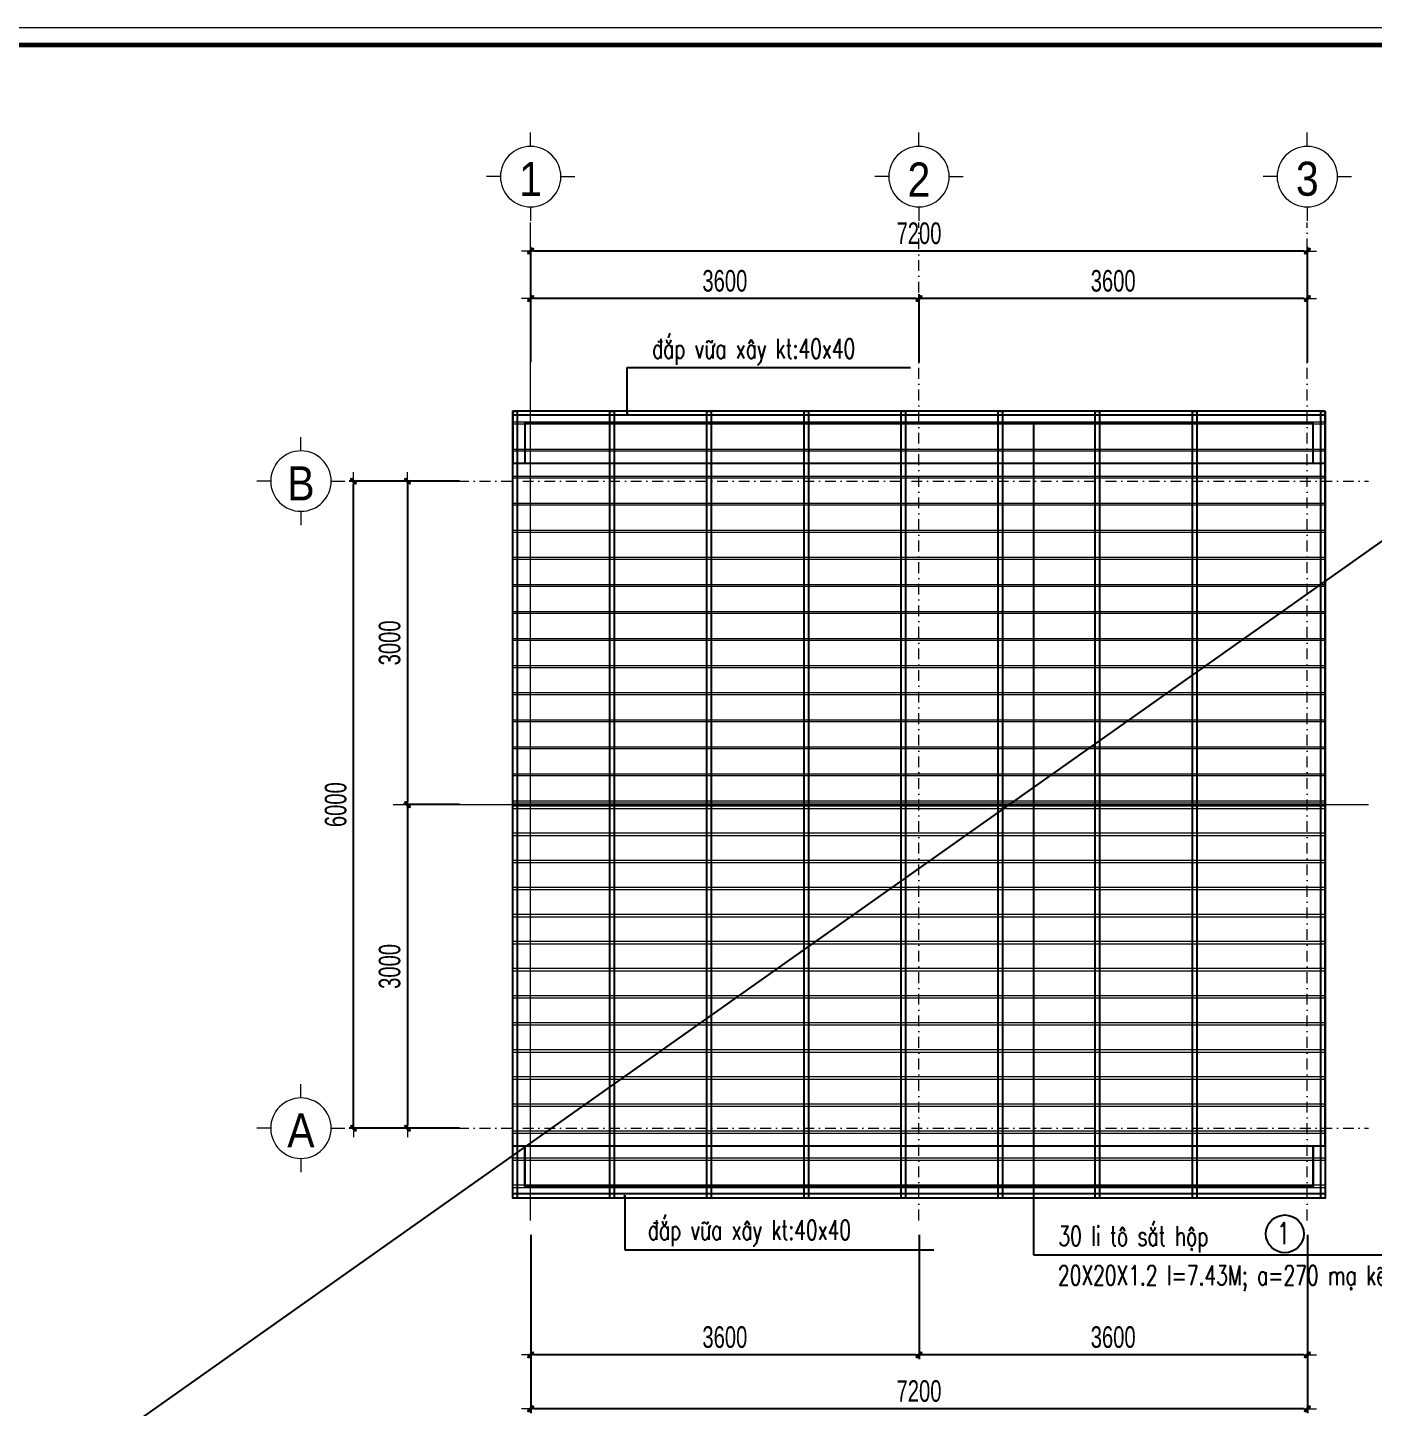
# Model space of a CAD drawing. Header units: millimetres. Extents: x -182770 to 489476, y -561170 to -280028.
# Drawn here: x 247589 to 260065, y -525383 to -512589 of the extents above; entities that cross this region are included whole.
import ezdxf
from ezdxf.enums import TextEntityAlignment as Align

# ---------------------------------------------------------------- set-up
doc = ezdxf.new("R2010")
doc.units = ezdxf.units.MM
doc.header["$MEASUREMENT"] = 0
doc.header["$PDMODE"] = 32
doc.linetypes.add('DASHDOT', pattern=[1, 0.5, -0.25, 0, -0.25])
doc.layers.get('Defpoints').update_dxf_attribs({"color": 1})
doc.layers.add('KCS_Plotter', color=11, linetype='Continuous', plot=False)
for name, color, linetype, lineweight in [('Khungten_LCDI', 7, 'Continuous', 5), ('LC Dim', 8, 'Continuous', 18), ('LC ISO', 153, 'Continuous', 13), ('LC Net dam 1', 30, 'Continuous', 30), ('LC Net manh', 133, 'Continuous', 5), ('LC Net thay', 63, 'Continuous', 25), ('LC Net truc', 79, 'DASHDOT', 13), ('LC Text1', 3, 'Continuous', 20), ('LC Text2', 7, 'Continuous', 25)]:
    doc.layers.add(name, color=color, linetype=linetype, lineweight=lineweight)
doc.styles.add('HOATBIF', font='hoatbif.shx', dxfattribs={"width": 0.7})
doc.styles.add('Khungten', font='VHAVAN.TTF', dxfattribs={"width": 0.9, "height": 5000})
doc.styles.add('LC 1', font='VHAVANB.TTF')
doc.styles.add('LC 3', font='vnsimli.shx', dxfattribs={"width": 0.75})
doc.styles.add('Title', font='VHBLACK.TTF', dxfattribs={"width": 0.8})
doc.dimstyles.new('DIM CHUAN', dxfattribs={"dimscale": 60, "dimtxt": 2.5, "dimasz": 0.35, "dimexe": 0.5, "dimexo": 0, "dimgap": 0.8, "dimtad": 1, "dimdec": 0, "dimzin": 0, "dimdsep": 46, "dimtxsty": 'HOATBIF', "dimblk1": 'DOT', "dimblk2": 'DOT', "dimsah": 1, "dimcen": -1, "dimdle": 1, "dimclrd": 256, "dimclre": 256, "dimclrt": 4, "dimadec": 3, "dimazin": 2, "dimtfac": 0.333333, "dimtdec": 0, "dimtix": 1, "dimtmove": 2, "dimatfit": 3, "dimldrblk": 'DOT', "dimfxl": 1, "dimtvp": 0.833333, "dimtolj": 1, "dimtzin": 0, "dimarcsym": 0})
doc.dimstyles.new('mb', dxfattribs={"dimscale": 71, "dimtxt": 2.5, "dimasz": 0.35, "dimexe": 0.5, "dimexo": 0, "dimgap": 0.8, "dimtad": 1, "dimdec": 0, "dimzin": 0, "dimdsep": 46, "dimtxsty": 'HOATBIF', "dimblk1": 'DOT', "dimblk2": 'DOT', "dimsah": 1, "dimcen": -1, "dimdle": 1, "dimclrd": 256, "dimclre": 256, "dimclrt": 4, "dimadec": 3, "dimazin": 2, "dimtfac": 0.333333, "dimtdec": 0, "dimtix": 1, "dimtmove": 2, "dimatfit": 3, "dimldrblk": 'DOT', "dimfxl": 1, "dimtvp": 0.833333, "dimtolj": 1, "dimtzin": 0, "dimarcsym": 0})

# ---------------------------------------------------------------- blocks, each defined once
blk = doc.blocks.new('lcdi fix')
at = {"layer": 'Defpoints', "lineweight": 0}
blk.add_lwpolyline([(-1200, -14850), (-1200, 14850), (40800, 14850), (40800, -14850)], close=True, dxfattribs=at)
at = {"layer": 'Khungten_LCDI', "color": 5, "lineweight": 60}
blk.add_lwpolyline([(0, -14650), (0, 14650), (40600, 14650), (40600, -14650)], close=True, dxfattribs=at)
at = {"color": 7, "style": 'Khungten', "width": 0.8}
for tag, p in [('REVISION', (39499, -10746)), ('NGAYHT', (39546, -11609))]:
    blk.add_attdef(tag, text='', height=200, dxfattribs=at).set_placement(p, align=Align.CENTER)
at = {"layer": 'LC Text1', "color": 3, "style": 'LC 1', "width": 1.834006}
for tag, p, p2 in [('TENBANVE1', (36913, -8886), (40339, -8886)), ('TENBANVE2', (36913, -9562), (40339, -9562))]:
    blk.add_attdef(tag, text='', height=250, dxfattribs=at).set_placement(p, p2, align=Align.FIT)
at = {"layer": 'LC Text1', "style": 'Title', "width": 0.7}
blk.add_attdef('SOBANVE', text='', height=250, dxfattribs=at).set_placement((39562, -13896), align=Align.CENTER)
blk = doc.blocks.new('DOT')
at = {"layer": 'LC Dim'}
blk.add_line((-3, 0), (3, 0), dxfattribs=at)
at = {"layer": 'LC Dim', "color": 4}
blk.add_line((-1, -1), (1, 1), dxfattribs=at)
blk.add_lwpolyline([(0.5, 1), (-1, -0.5), (-0.5, -1), (1, 0.5)], close=True, dxfattribs=at)
blk = doc.blocks.new('*D994')
at = {"layer": 'Defpoints', "color": 0, "ltscale": 2, "transparency": 16777216}
for p in [(255853, -523782), (259453, -523782), (255853, -524896)]:
    blk.add_point(p, dxfattribs=at)
at = {"layer": 'LC Dim', "lineweight": -2, "ltscale": 2, "transparency": 16777216}
for p, q in [((255853, -523782), (255853, -524936)), ((259453, -523782), (259453, -524936)), ((259425, -524896), (255881, -524896))]:
    blk.add_line(p, q, dxfattribs=at)
at = {"layer": 'LC Dim', "lineweight": -2, "ltscale": 2, "transparency": 16777216, "xscale": 28, "yscale": 28, "zscale": 28, "rotation": 180}
blk.add_blockref('DOT', (255853, -524896), dxfattribs=at)
at = {"layer": 'LC Dim', "lineweight": -2, "ltscale": 2, "transparency": 16777216, "xscale": 28, "yscale": 28, "zscale": 28}
blk.add_blockref('DOT', (259453, -524896), dxfattribs=at)
at = {"layer": 'LC Dim', "color": 4, "ltscale": 2, "transparency": 16777216, "insert": (257653, -524732), "char_height": 200, "attachment_point": 5, "style": 'HOATBIF'}
blk.add_mtext('\\A1;3600', dxfattribs=at)
blk = doc.blocks.new('_Dot')
at = {"color": 0, "linetype": 'ByBlock', "lineweight": -2}
blk.add_line((-0.5, 0), (-1, 0), dxfattribs=at)
at = {"color": 0, "linetype": 'ByBlock', "const_width": 0.5}
blk.add_lwpolyline([(-0.25, 0, 1), (0.25, 0, 1)], format="xyb", close=True, dxfattribs=at)
blk = doc.blocks.new('*D995')
at = {"layer": 'Defpoints', "color": 0, "ltscale": 2, "transparency": 16777216}
for p in [(252253, -523782), (255853, -523782), (252253, -524896)]:
    blk.add_point(p, dxfattribs=at)
at = {"layer": 'LC Dim', "lineweight": -2, "ltscale": 2, "transparency": 16777216}
for p, q in [((252253, -523782), (252253, -524936)), ((255853, -523782), (255853, -524936)), ((255825, -524896), (252281, -524896))]:
    blk.add_line(p, q, dxfattribs=at)
at = {"layer": 'LC Dim', "lineweight": -2, "ltscale": 2, "transparency": 16777216, "xscale": 28, "yscale": 28, "zscale": 28, "rotation": 180}
blk.add_blockref('DOT', (252253, -524896), dxfattribs=at)
at = {"layer": 'LC Dim', "lineweight": -2, "ltscale": 2, "transparency": 16777216, "xscale": 28, "yscale": 28, "zscale": 28}
blk.add_blockref('DOT', (255853, -524896), dxfattribs=at)
at = {"layer": 'LC Dim', "color": 4, "ltscale": 2, "transparency": 16777216, "insert": (254053, -524732), "char_height": 200, "attachment_point": 5, "style": 'HOATBIF'}
blk.add_mtext('\\A1;3600', dxfattribs=at)
blk = doc.blocks.new('*D996')
at = {"layer": 'Defpoints', "color": 0, "ltscale": 2, "transparency": 16777216}
for p in [(252253, -523782), (259453, -523782), (252253, -525396)]:
    blk.add_point(p, dxfattribs=at)
at = {"layer": 'LC Dim', "lineweight": -2, "ltscale": 2, "transparency": 16777216}
for p, q in [((252253, -523782), (252253, -525436)), ((259453, -523782), (259453, -525436)), ((259425, -525396), (252281, -525396))]:
    blk.add_line(p, q, dxfattribs=at)
at = {"layer": 'LC Dim', "lineweight": -2, "ltscale": 2, "transparency": 16777216, "xscale": 28, "yscale": 28, "zscale": 28, "rotation": 180}
blk.add_blockref('DOT', (252253, -525396), dxfattribs=at)
at = {"layer": 'LC Dim', "lineweight": -2, "ltscale": 2, "transparency": 16777216, "xscale": 28, "yscale": 28, "zscale": 28}
blk.add_blockref('DOT', (259453, -525396), dxfattribs=at)
at = {"layer": 'LC Dim', "color": 4, "ltscale": 2, "transparency": 16777216, "insert": (255853, -525232), "char_height": 200, "attachment_point": 5, "style": 'HOATBIF'}
blk.add_mtext('\\A1;7200', dxfattribs=at)
blk = doc.blocks.new('*D997')
at = {"layer": 'Defpoints', "color": 0, "ltscale": 2, "transparency": 16777216}
for p in [(255853, -515102), (255853, -515690), (259453, -515690)]:
    blk.add_point(p, dxfattribs=at)
at = {"layer": 'LC Dim', "lineweight": -2, "ltscale": 2, "transparency": 16777216}
for p, q in [((255853, -515690), (255853, -515062)), ((259453, -515690), (259453, -515062)), ((259425, -515102), (255881, -515102))]:
    blk.add_line(p, q, dxfattribs=at)
at = {"layer": 'LC Dim', "lineweight": -2, "ltscale": 2, "transparency": 16777216, "xscale": 28, "yscale": 28, "zscale": 28, "rotation": 180}
blk.add_blockref('DOT', (255853, -515102), dxfattribs=at)
at = {"layer": 'LC Dim', "lineweight": -2, "ltscale": 2, "transparency": 16777216, "xscale": 28, "yscale": 28, "zscale": 28}
blk.add_blockref('DOT', (259453, -515102), dxfattribs=at)
at = {"layer": 'LC Dim', "color": 4, "ltscale": 2, "transparency": 16777216, "insert": (257653, -514938), "char_height": 200, "attachment_point": 5, "style": 'HOATBIF'}
blk.add_mtext('\\A1;3600', dxfattribs=at)
blk = doc.blocks.new('*D998')
at = {"layer": 'Defpoints', "color": 0, "ltscale": 2, "transparency": 16777216}
for p in [(252253, -515102), (252253, -515690), (255853, -515690)]:
    blk.add_point(p, dxfattribs=at)
at = {"layer": 'LC Dim', "lineweight": -2, "ltscale": 2, "transparency": 16777216}
for p, q in [((252253, -515690), (252253, -515062)), ((255853, -515690), (255853, -515062)), ((255825, -515102), (252281, -515102))]:
    blk.add_line(p, q, dxfattribs=at)
at = {"layer": 'LC Dim', "lineweight": -2, "ltscale": 2, "transparency": 16777216, "xscale": 28, "yscale": 28, "zscale": 28, "rotation": 180}
blk.add_blockref('DOT', (252253, -515102), dxfattribs=at)
at = {"layer": 'LC Dim', "lineweight": -2, "ltscale": 2, "transparency": 16777216, "xscale": 28, "yscale": 28, "zscale": 28}
blk.add_blockref('DOT', (255853, -515102), dxfattribs=at)
at = {"layer": 'LC Dim', "color": 4, "ltscale": 2, "transparency": 16777216, "insert": (254053, -514938), "char_height": 200, "attachment_point": 5, "style": 'HOATBIF'}
blk.add_mtext('\\A1;3600', dxfattribs=at)
blk = doc.blocks.new('*D999')
at = {"layer": 'Defpoints', "color": 0, "ltscale": 2, "transparency": 16777216}
for p in [(252253, -514661), (252253, -515690), (259453, -515690)]:
    blk.add_point(p, dxfattribs=at)
at = {"layer": 'LC Dim', "lineweight": -2, "ltscale": 2, "transparency": 16777216}
for p, q in [((252253, -515690), (252253, -514621)), ((259425, -514661), (252281, -514661)), ((259453, -515690), (259453, -514621))]:
    blk.add_line(p, q, dxfattribs=at)
at = {"layer": 'LC Dim', "lineweight": -2, "ltscale": 2, "transparency": 16777216, "xscale": 28, "yscale": 28, "zscale": 28, "rotation": 180}
blk.add_blockref('DOT', (252253, -514661), dxfattribs=at)
at = {"layer": 'LC Dim', "lineweight": -2, "ltscale": 2, "transparency": 16777216, "xscale": 28, "yscale": 28, "zscale": 28}
blk.add_blockref('DOT', (259453, -514661), dxfattribs=at)
at = {"layer": 'LC Dim', "color": 4, "ltscale": 2, "transparency": 16777216, "insert": (255853, -514497), "char_height": 200, "attachment_point": 5, "style": 'HOATBIF'}
blk.add_mtext('\\A1;7200', dxfattribs=at)
blk = doc.blocks.new('*D1001')
at = {"layer": 'Defpoints', "color": 0, "ltscale": 2, "transparency": 16777216}
for p in [(250610, -516794), (251593, -516794), (251593, -522794)]:
    blk.add_point(p, dxfattribs=at)
at = {"layer": 'LC Dim', "lineweight": -2, "ltscale": 2, "transparency": 16777216}
for p, q in [((251593, -516794), (250570, -516794)), ((250610, -522766), (250610, -516822)), ((251593, -522794), (250570, -522794))]:
    blk.add_line(p, q, dxfattribs=at)
at = {"layer": 'LC Dim', "lineweight": -2, "ltscale": 2, "transparency": 16777216, "xscale": 28, "yscale": 28, "zscale": 28}
for p, rotation in [((250610, -516794), 90), ((250610, -522794), 270)]:
    blk.add_blockref('DOT', p, dxfattribs=dict(at, rotation=rotation))
at = {"layer": 'LC Dim', "color": 4, "ltscale": 2, "transparency": 16777216, "insert": (250446, -519794), "char_height": 200, "attachment_point": 5, "rotation": 90, "style": 'HOATBIF'}
blk.add_mtext('\\A1;6000', dxfattribs=at)
blk = doc.blocks.new('TTRUC')
at = {"layer": 'LC ISO'}
for p, q in [((0, 6.95), (0, 10.13)), ((-6.95, 0), (-10.13, 0)), ((6.95, 0), (10.13, 0)), ((0, -6.95), (0, -10.13))]:
    blk.add_line(p, q, dxfattribs=at)
at = {"layer": 'LC Net manh'}
blk.add_circle((0, 0), 6.95, dxfattribs=at)
blk = doc.blocks.new('*D1002')
at = {"layer": 'Defpoints', "color": 0, "ltscale": 2, "transparency": 16777216}
for p in [(251593, -516794), (251110, -519794), (251593, -519794)]:
    blk.add_point(p, dxfattribs=at)
at = {"layer": 'LC Dim', "lineweight": -2, "ltscale": 2, "transparency": 16777216}
for p, q in [((251593, -516794), (251070, -516794)), ((251110, -516822), (251110, -519766)), ((251593, -519794), (251070, -519794))]:
    blk.add_line(p, q, dxfattribs=at)
at = {"layer": 'LC Dim', "lineweight": -2, "ltscale": 2, "transparency": 16777216, "xscale": 28, "yscale": 28, "zscale": 28}
for p, rotation in [((251110, -516794), 90), ((251110, -519794), 270)]:
    blk.add_blockref('DOT', p, dxfattribs=dict(at, rotation=rotation))
at = {"layer": 'LC Dim', "color": 4, "ltscale": 2, "transparency": 16777216, "insert": (250946, -518294), "char_height": 200, "attachment_point": 5, "rotation": 90, "style": 'HOATBIF'}
blk.add_mtext('\\A1;3000', dxfattribs=at)
blk = doc.blocks.new('*D1003')
at = {"layer": 'Defpoints', "color": 0, "ltscale": 2, "transparency": 16777216}
for p in [(251593, -519794), (251110, -522794), (251593, -522794)]:
    blk.add_point(p, dxfattribs=at)
at = {"layer": 'LC Dim', "lineweight": -2, "ltscale": 2, "transparency": 16777216}
for p, q in [((251593, -519794), (251070, -519794)), ((251110, -519822), (251110, -522766)), ((251593, -522794), (251070, -522794))]:
    blk.add_line(p, q, dxfattribs=at)
at = {"layer": 'LC Dim', "lineweight": -2, "ltscale": 2, "transparency": 16777216, "xscale": 28, "yscale": 28, "zscale": 28}
for p, rotation in [((251110, -519794), 90), ((251110, -522794), 270)]:
    blk.add_blockref('DOT', p, dxfattribs=dict(at, rotation=rotation))
at = {"layer": 'LC Dim', "color": 4, "ltscale": 2, "transparency": 16777216, "insert": (250946, -521294), "char_height": 200, "attachment_point": 5, "rotation": 90, "style": 'HOATBIF'}
blk.add_mtext('\\A1;3000', dxfattribs=at)
blk = doc.blocks.new('*U760')
at = {"layer": 'LC Net thay', "ltscale": 2}
blk.add_lwpolyline([(20, 3650), (20, -3650), (-20, -3650), (-20, 3650)], close=True, dxfattribs=at)
blk = doc.blocks.new('*U761')
at = {"layer": 'LC Net dam 1', "color": 0, "linetype": 'ByBlock', "lineweight": -2, "transparency": 16777216}
for p in [(0, 0), (900, 0), (1800, 0), (2700, 0), (3600, 0), (4500, 0), (5400, 0), (6300, 0)]:
    blk.add_blockref('*U760', p, dxfattribs=at)
blk = doc.blocks.new('*U762')
at = {"layer": 'LC ISO', "ltscale": 2}
blk.add_lwpolyline([(3765, -10), (-3765, -10), (-3765, 10), (3765, 10)], close=True, dxfattribs=at)
blk = doc.blocks.new('*U763')
at = {"layer": 'LC Net dam 1', "color": 0, "linetype": 'ByBlock', "lineweight": -2, "transparency": 16777216}
for p in [(0, 3514), (0, 3263), (0, 3012), (0, 2761), (0, 2510), (0, 2259), (0, 2008), (0, 1757), (0, 1506), (0, 1255), (0, 1004), (0, 753), (0, 502), (0, 251), (0, 0)]:
    blk.add_blockref('*U762', p, dxfattribs=at)
blk = doc.blocks.new('*U764')
at = {"layer": 'LC ISO', "ltscale": 2}
blk.add_lwpolyline([(3765, -10), (-3765, -10), (-3765, 10), (3765, 10)], close=True, dxfattribs=at)
blk = doc.blocks.new('*U765')
at = {"layer": 'LC Net dam 1', "color": 0, "linetype": 'ByBlock', "lineweight": -2, "transparency": 16777216}
for p in [(0, 3514), (0, 3263), (0, 3012), (0, 2761), (0, 2510), (0, 2259), (0, 2008), (0, 1757), (0, 1506), (0, 1255), (0, 1004), (0, 753), (0, 502), (0, 251), (0, 0)]:
    blk.add_blockref('*U764', p, dxfattribs=at)

msp = doc.modelspace()

# ---------------------------------------------------------------- linework, layer by layer
at = {"layer": 'KCS_Plotter', "ltscale": 250}
msp.add_line((233276.1, -536348.8), (266876.1, -512588.8), dxfattribs=at)
at = {"layer": 'LC Dim', "ltscale": 2}
for p, q in [((252252.5, -523649), (252252.5, -514394.5)), ((250979.6, -519793.9), (260019.1, -519793.9))]:
    msp.add_line(p, q, dxfattribs=at)
at = {"layer": 'LC Net thay', "ltscale": 500}
for p, q in [((259617.5, -516143.9), (252087.5, -516143.9)), ((252087.5, -516143.9), (252087.5, -516628.9)), ((259617.5, -516183.9), (252087.5, -516183.9)), ((259617.5, -516628.9), (259617.5, -516143.9)), ((252087.5, -522958.9), (252087.5, -516628.9)), ((252087.5, -516628.9), (259617.5, -516628.9)), ((259617.5, -522958.9), (259617.5, -516628.9)), ((252087.5, -522958.9), (259617.5, -522958.9)), ((252087.5, -523443.9), (252087.5, -522958.9)), ((259617.5, -522958.9), (259617.5, -523443.9)), ((259617.5, -523403.9), (252087.5, -523403.9)), ((259617.5, -523443.9), (252087.5, -523443.9))]:
    msp.add_line(p, q, dxfattribs=at)
at = {"layer": 'LC Net thay', "ltscale": 2}
msp.add_lwpolyline([(259617.5, -516143.9), (259617.5, -523443.9), (259577.5, -523443.9), (259577.5, -516143.9)], close=True, dxfattribs=at)
at = {"layer": 'LC Net thay', "ltscale": 500}
for points in [[(259507.5, -516628.9), (259507.5, -516253.9), (252197.5, -516253.9), (252197.5, -516628.9)], [(259507.5, -522958.9), (259507.5, -523333.9), (252197.5, -523333.9), (252197.5, -522958.9)], [(252197.5, -522958.9), (252197.5, -523333.9), (259507.5, -523333.9), (259507.5, -522958.9)]]:
    msp.add_lwpolyline(points, dxfattribs=at)
at = {"layer": 'LC Net truc', "ltscale": 200}
for p, q in [((255852.5, -523649), (255852.5, -514394.5)), ((259452.5, -523649), (259452.5, -514394.5)), ((250979.6, -516793.9), (260019.1, -516793.9)), ((250979.6, -522793.9), (260019.1, -522793.9))]:
    msp.add_line(p, q, dxfattribs=at)
at = {"layer": 'LC Text2', "ltscale": 100}
msp.add_circle((259244.4, -523774), 175.3, dxfattribs=at)

# ---------------------------------------------------------------- block references
at = {"layer": 'LC ISO', "xscale": -40.31376784078886, "yscale": 40.31376784078886, "zscale": 40.31376784078886, "rotation": 180.0000000000055}
for p in [(252252.5, -513971), (255852.5, -513971), (259452.5, -513971), (250123.3, -516793.9), (250123.3, -522793.9)]:
    msp.add_blockref('TTRUC', p, dxfattribs=at)
at = {"layer": 'LC Net dam 1'}
for name, p in [('*U761', (252107.5, -519793.9)), ('*U763', (255852.5, -519769.2))]:
    msp.add_blockref(name, p, dxfattribs=at)
at = {"layer": 'LC Net dam 1', "xscale": -1, "rotation": 180}
msp.add_blockref('*U765', (255852.5, -519818.6), dxfattribs=at)
at = {"layer": 'LC Net thay', "xscale": 0.8, "yscale": 0.8, "zscale": 0.8}
msp.add_blockref('lcdi fix', (234236.1, -524468.8), dxfattribs=at)

# ---------------------------------------------------------------- texts
at = {"layer": 'LC Text1', "ltscale": 0.2, "style": 'LC 1', "width": 0.9}
for s, p in [('1', (252252.5, -514244.3)), ('2', (255852.5, -514250.3)), ('3', (259452.5, -514242.6)), ('B', (250123.3, -517067.2)), ('A', (250123.3, -523067.2))]:
    msp.add_text(s, height=315.7, dxfattribs=at).set_placement(p, align=Align.BOTTOM_CENTER)
at = {"layer": 'LC Text1', "color": 3, "style": 'LC 3', "width": 0.7}
for s, p in [('®¾p v÷a x©y kt:40x40', (253378, -515655.8)), ('®¾p v÷a x©y kt:40x40', (253338.6, -523827.5)), ('30 li t« s¾t hép', (257145.2, -523884.7)), ('20X20X1.2 l=7.43M; a=270 m¹ kÏm', (257141.1, -524248.5))]:
    msp.add_text(s, height=181, dxfattribs=at).set_placement(p)
at = {"layer": 'LC Text2', "ltscale": 100, "style": 'LC 3', "width": 0.75}
msp.add_text('1', height=200.2, dxfattribs=at).set_placement((259232.1, -523769.8), align=Align.MIDDLE_CENTER)

# ---------------------------------------------------------------- dimensions: what is measured, and where the dimension line sits
at = {"layer": 'LC Dim', "ltscale": 2}
for base, p1, p2, picture, middle in [((252252.5, -514661.3), (259452.5, -515690.4), (252252.5, -515690.4), '*D999', (255852.5, -514497.3)), ((252252.5, -525396.2), (259452.5, -523782.3), (252252.5, -523782.3), '*D996', (255852.5, -525232.2))]:
    dim = msp.add_linear_dim(base=base, p1=p1, p2=p2, dimstyle='DIM CHUAN', override={"dimscale": 80}, dxfattribs=at)
    dim.commit()
    dim.dimension.update_dxf_attribs({"geometry": picture, "text_midpoint": middle})
for base, p1, p2, angle, picture, middle in [((252252.5, -515102.3), (255852.5, -515690.4), (252252.5, -515690.4), 180, '*D998', (254052.5, -514938.3)), ((255852.5, -515102.3), (259452.5, -515690.4), (255852.5, -515690.4), 180, '*D997', (257652.5, -514938.3)), ((250610.5, -516793.9), (251593, -522793.9), (251593, -516793.9), 90, '*D1001', (250446.5, -519793.9)), ((251110.5, -519793.9), (251593, -516793.9), (251593, -519793.9), 90, '*D1002', (250946.5, -518293.9)), ((251110.5, -522793.9), (251593, -519793.9), (251593.5, -522793.9), 90, '*D1003', (250946.5, -521293.9)), ((252252.5, -524896.2), (255852.5, -523782.3), (252252.5, -523782.3), 180, '*D995', (254052.5, -524732.2)), ((255852.5, -524896.2), (259452.5, -523782.3), (255852.5, -523782.3), 180, '*D994', (257652.5, -524732.2))]:
    dim = msp.add_linear_dim(base=base, p1=p1, p2=p2, angle=angle, dimstyle='DIM CHUAN', override={"dimscale": 80}, dxfattribs=at)
    dim.commit()
    dim.dimension.update_dxf_attribs({"geometry": picture, "text_midpoint": middle})

# ---------------------------------------------------------------- leaders
for points in [[(253148.1, -516165.4), (253146.9, -515740.3), (255772.8, -515740.3)], [(256914.1, -516253.9), (256914.1, -523969.2), (261075, -523969.2)], [(253125.4, -523424.1), (253125.4, -523922.1), (255988.9, -523922.1)]]:
    msp.add_leader(points, dimstyle='mb', dxfattribs=at)

doc.saveas('drawing.dxf')
